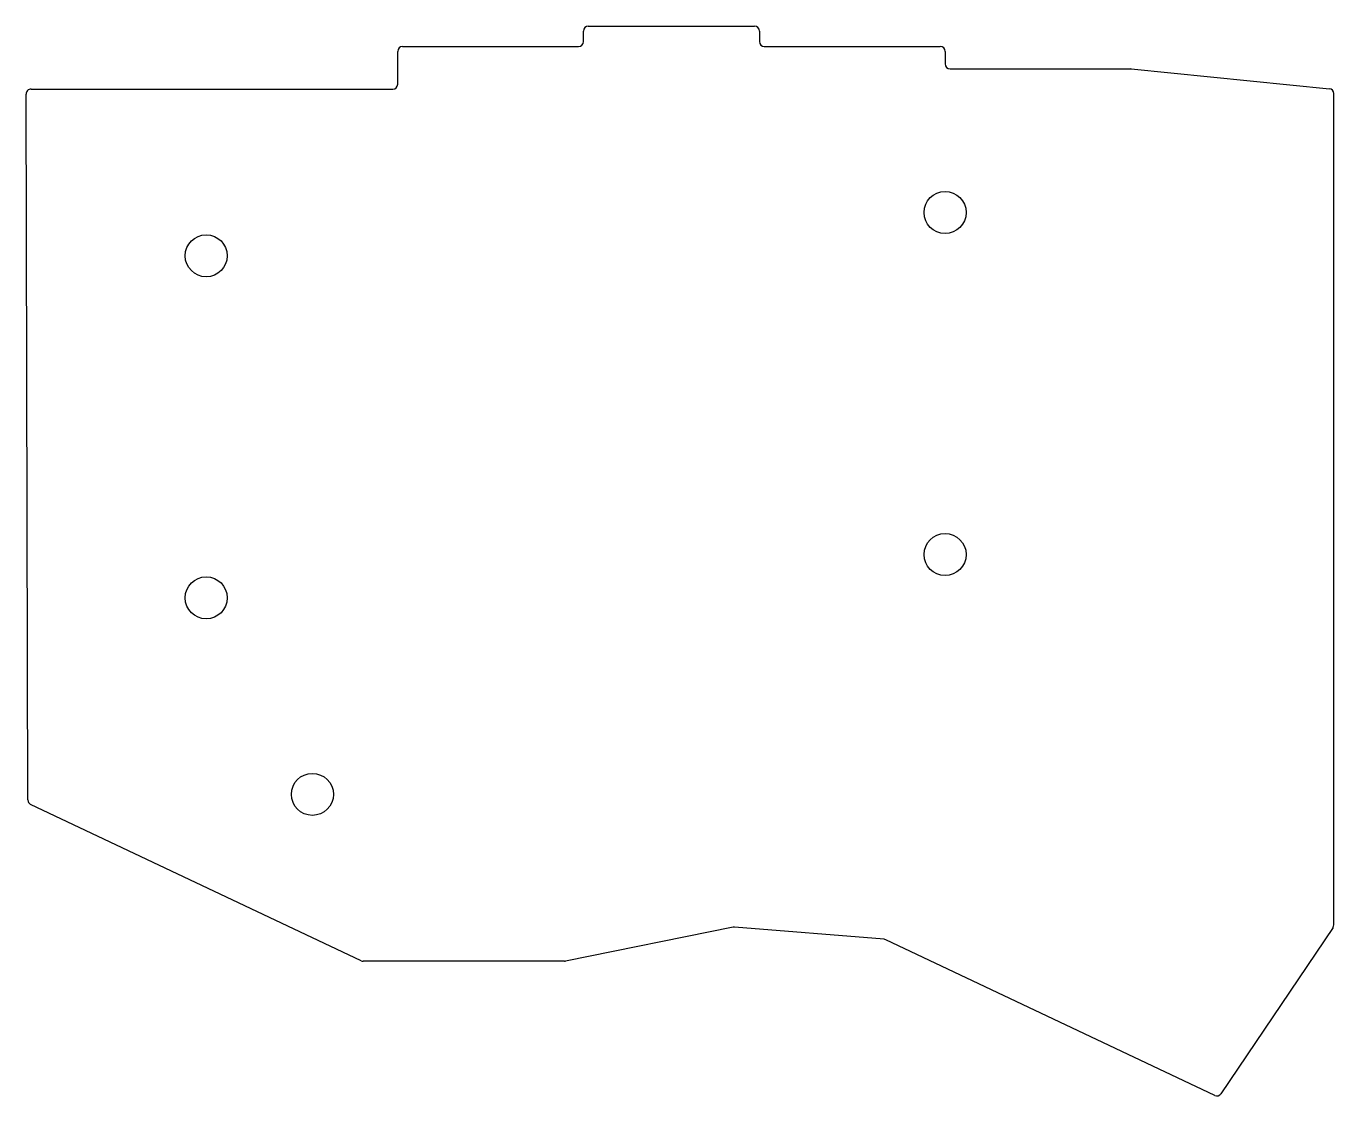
# Model space of a CAD drawing. Header units: millimetres. Extents: x 91 to 225, y -142 to -33.
import ezdxf

# ---------------------------------------------------------------- set-up
doc = ezdxf.new("R2010")
doc.units = ezdxf.units.MM

msp = doc.modelspace()

# ---------------------------------------------------------------- linework, layer by layer
for p, q in [((148.08, -34.33), (148.08, -33.25)), ((148.58, -32.75), (165.58, -32.75)), ((166.08, -33.25), (166.08, -34.33)), ((129.08, -38.7), (129.08, -35.33)), ((129.58, -34.83), (147.58, -34.83)), ((166.58, -34.83), (184.58, -34.83)), ((185.08, -35.33), (185.08, -36.62)), ((185.58, -37.12), (204.06, -37.13)), ((204.11, -37.13), (224.38, -39.16)), ((91.25, -111.93), (91.08, -39.7)), ((91.58, -39.2), (128.58, -39.2)), ((224.83, -124.71), (224.83, -39.65)), ((125.35, -128.39), (91.54, -112.39)), ((163.38, -124.95), (146.25, -128.43)), ((178.83, -126.18), (163.52, -124.94)), ((224.75, -124.99), (213.28, -141.99)), ((212.65, -142.16), (179.01, -126.23)), ((146.15, -128.44), (125.56, -128.44))]:
    msp.add_line(p, q)
for centre in [(185.07, -51.82), (109.5, -56.25), (185.07, -86.82), (109.5, -91.25), (120.36, -111.36)]:
    msp.add_circle(centre, 2.15)
for centre, start, end in [((148.58, -33.25), 90, 180), ((165.58, -33.25), 0, 90), ((147.58, -34.33), 270, 0), ((166.58, -34.33), 180, 270), ((129.58, -35.33), 90, 180), ((184.58, -35.33), 0, 90), ((185.58, -36.62), 180, 269.9864), ((204.06, -37.63), 84.2897, 89.9864), ((128.58, -38.7), 270.0015, 0), ((91.58, -39.7), 90.0015, 180.1333), ((224.33, -39.65), 0, 84.2897), ((91.75, -111.93), 180.1333, 244.6709), ((163.48, -125.44), 85.3785, 101.4695), ((224.33, -124.71), 325.9977, 0), ((178.79, -126.68), 64.6654, 85.3785), ((125.56, -127.94), 244.6709, 270), ((146.15, -127.94), 270, 281.4695), ((212.87, -141.71), 244.6654, 325.9977)]:
    msp.add_arc(centre, 0.5, start, end)

doc.saveas('drawing.dxf')
